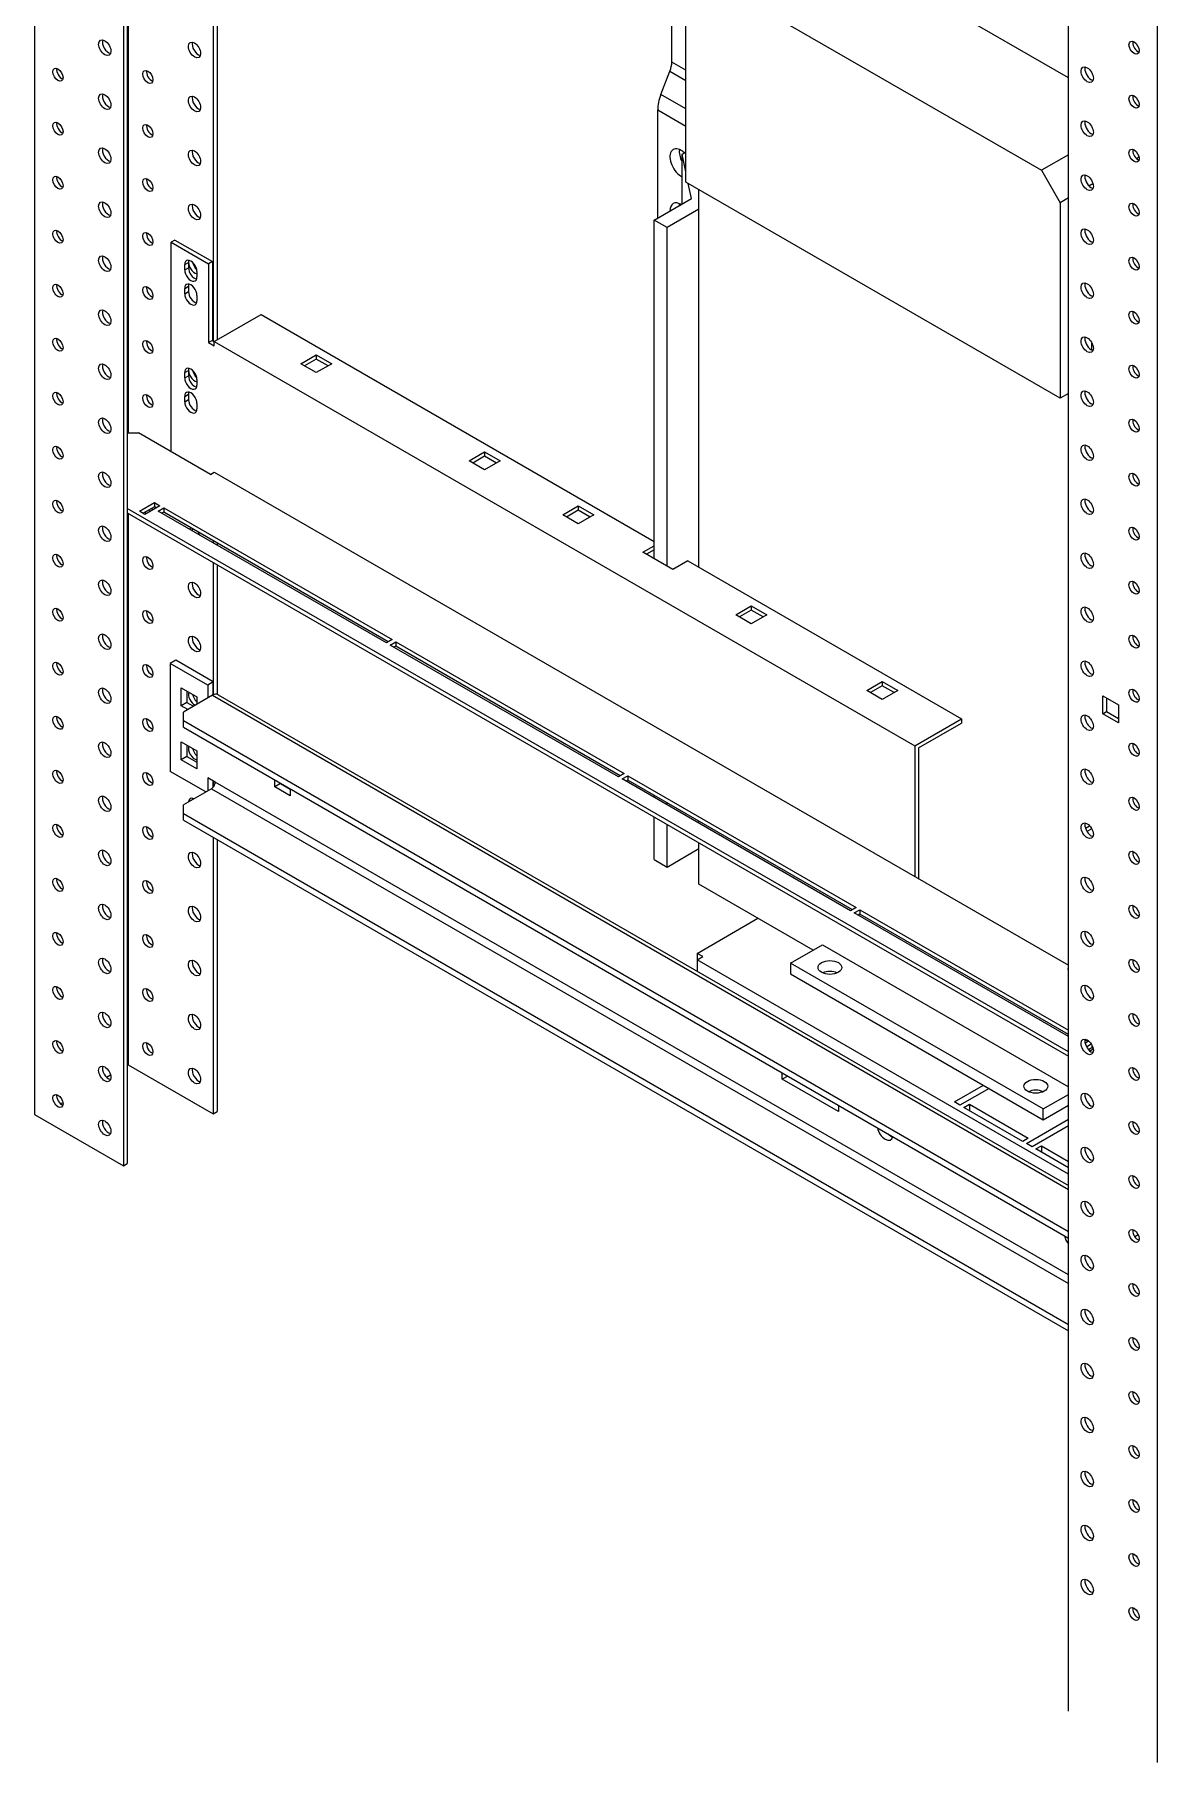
# Model space of a CAD drawing. Header units: millimetres. Extents: x -116965 to 323937, y 291661 to 566926.
# Drawn here: x -26063.5 to -25821.1, y 314641.6 to 315014.8 of the extents above; entities that cross this region are included whole.
import ezdxf

# ---------------------------------------------------------------- set-up
doc = ezdxf.new("R2010")
doc.units = ezdxf.units.MM
doc.layers.get('0').update_dxf_attribs({"lineweight": 18})
doc.layers.add('ALPHA', color=255, linetype='Continuous')

msp = doc.modelspace()

# ---------------------------------------------------------------- linework, layer by layer
for p, q in [((-25873.473469, 314861.16144), (-25873.473469, 314832.933987)), ((-25872.665347, 314860.694871), (-25872.665347, 314832.467418))]:
    msp.add_line(p, q)
at = {"layer": 'ALPHA'}
for p, q in [((-26043.294469, 315258.861886), (-26043.294469, 314928.763983)), ((-26063.49752, 315248.130788), (-26063.49752, 314781.561313)), ((-26024.909693, 315248.24743), (-26024.909693, 314948.593185)), ((-26024.101571, 315248.714), (-26024.101571, 314948.82647)), ((-26044.304622, 315237.049763), (-26044.304622, 314770.480288)), ((-26043.4965, 315237.516332), (-26043.4965, 314770.946858)), ((-25840.253808, 314652.671496), (-25840.253808, 315119.240971)), ((-25821.06091, 314641.590471), (-25821.06091, 315108.159946)), ((-25840.253808, 315005.398019), (-25898.640625, 315039.107663)), ((-25922.884286, 314982.886042), (-25922.884286, 315025.110579)), ((-25918.843676, 315027.443426), (-25846.112693, 314985.452174)), ((-25925.914744, 315008.82252), (-25925.914744, 315023.197644)), ((-25928.268527, 315001.818368), (-25926.320748, 315006.838478)), ((-25926.320748, 315006.838478), (-25922.884286, 315004.854436)), ((-25922.884286, 315007.072885), (-25925.914744, 315008.82252)), ((-25922.884286, 314998.709775), (-25928.268527, 315001.818368)), ((-25928.945201, 314975.187645), (-25928.945201, 314998.511631)), ((-25928.945201, 314998.511631), (-25922.884286, 314995.01236)), ((-25923.692408, 314988.951445), (-25922.884286, 314989.418014)), ((-25923.692408, 314978.220347), (-25923.692408, 314988.951445)), ((-25922.884286, 314985.125575), (-25923.692408, 314988.951445)), ((-25840.253808, 314988.834802), (-25846.112693, 314985.452174)), ((-25825.050468, 314988.281065), (-25825.556632, 314987.988831)), ((-25846.112693, 314985.452174), (-25842.072083, 314978.453632)), ((-25842.072083, 314936.229094), (-25922.884286, 314982.886042)), ((-25921.672103, 314979.386771), (-25922.345538, 314982.574995)), ((-25920.055859, 314977.053923), (-25920.055859, 314981.253048)), ((-25834.973087, 314982.552239), (-25835.837065, 314982.053421)), ((-25929.753323, 314974.721076), (-25921.672103, 314979.386771)), ((-25920.055859, 314977.053923), (-25926.924896, 314973.088083)), ((-25920.055859, 314899.720033), (-25920.055859, 314977.053923)), ((-25840.253808, 314979.503413), (-25842.072083, 314978.453632)), ((-25842.072083, 314978.453632), (-25842.072083, 314936.229094)), ((-25929.753323, 314901.586311), (-25929.753323, 314974.721076)), ((-25926.924896, 314973.088083), (-25929.753323, 314974.721076)), ((-25926.924896, 314899.953317), (-25926.924896, 314973.088083)), ((-26033.192944, 314970.405308), (-26034.001066, 314969.938739)), ((-26034.001066, 314969.938739), (-26025.919846, 314965.273044)), ((-26034.001066, 314924.6815), (-26034.001066, 314969.938739)), ((-26033.192944, 314970.405308), (-26025.111724, 314965.739613)), ((-26031.071624, 314965.09808), (-26030.263502, 314965.56465)), ((-26030.263502, 314965.56465), (-26030.263502, 314964.398226)), ((-26025.111724, 314965.739613), (-26025.919846, 314965.273044)), ((-26025.111724, 314965.739613), (-26025.111724, 314948.709828)), ((-26031.071624, 314963.931657), (-26031.071624, 314965.09808)), ((-26031.071624, 314963.931657), (-26030.263502, 314964.398226)), ((-26028.445227, 314963.58173), (-26028.445227, 314962.415306)), ((-26025.919846, 314965.273044), (-26025.919846, 314948.243258)), ((-26031.071624, 314959.965816), (-26030.263502, 314960.432386)), ((-26031.071624, 314958.799392), (-26031.071624, 314959.965816)), ((-26031.071624, 314958.799392), (-26030.263502, 314959.265962)), ((-26030.263502, 314960.432386), (-26030.263502, 314959.265962)), ((-26028.445227, 314958.449465), (-26028.445227, 314957.283042)), ((-26024.707663, 314948.476543), (-26014.606137, 314954.308661)), ((-26014.606137, 314954.308661), (-25929.753323, 314905.318866)), ((-26025.111724, 314948.709828), (-26025.919846, 314948.243258)), ((-26025.919846, 314948.243258), (-26024.707663, 314947.543404)), ((-26025.111724, 314948.709828), (-26024.707663, 314948.476543)), ((-26024.707663, 314947.543404), (-26024.707663, 314948.476543)), ((-26024.707663, 314948.476543), (-25873.473469, 314861.16144)), ((-25835.203045, 314946.628317), (-25835.203045, 314948.162381)), ((-26006.040044, 314943.694206), (-26002.686337, 314945.630469)), ((-26002.686337, 314941.757942), (-26006.040044, 314943.694206)), ((-26002.686337, 314944.69733), (-26005.231922, 314943.227636)), ((-26002.686337, 314945.630469), (-26002.686337, 314944.69733)), ((-26002.686337, 314945.630469), (-25999.332631, 314943.694206)), ((-26000.140753, 314943.227636), (-26002.686337, 314944.69733)), ((-25999.332631, 314943.694206), (-26002.686337, 314941.757942)), ((-26031.071624, 314941.769607), (-26030.263502, 314942.236176)), ((-26031.071624, 314940.603183), (-26031.071624, 314941.769607)), ((-26031.071624, 314940.603183), (-26030.263502, 314941.069752)), ((-26030.263502, 314942.236176), (-26030.263502, 314941.069752)), ((-26028.445227, 314940.253256), (-26028.445227, 314939.086832)), ((-26031.071624, 314936.637342), (-26030.263502, 314937.103912)), ((-26031.071624, 314935.470919), (-26031.071624, 314936.637342)), ((-26031.071624, 314935.470919), (-26030.263502, 314935.937488)), ((-26030.263502, 314937.103912), (-26030.263502, 314935.937488)), ((-25840.253808, 314937.278875), (-25842.072083, 314936.229094)), ((-26028.445227, 314935.120992), (-26028.445227, 314933.954568)), ((-26043.4965, 314928.763983), (-26041.072134, 314928.763983)), ((-26025.515785, 314919.78252), (-26041.072134, 314928.763983)), ((-25969.674552, 314922.698579), (-25966.320845, 314924.634843)), ((-25966.320845, 314924.634843), (-25966.320845, 314923.701704)), ((-25966.320845, 314924.634843), (-25962.967139, 314922.698579)), ((-25966.320845, 314920.762316), (-25969.674552, 314922.698579)), ((-25966.320845, 314923.701704), (-25968.86643, 314922.23201)), ((-25963.775261, 314922.23201), (-25966.320845, 314923.701704)), ((-25962.967139, 314922.698579), (-25966.320845, 314920.762316)), ((-26025.515785, 314919.78252), (-26024.707663, 314920.24909)), ((-26024.707663, 314920.24909), (-25840.253808, 314813.754607)), ((-26040.870103, 314911.850839), (-26037.637615, 314913.717117)), ((-26037.637615, 314913.717117), (-26037.637615, 314912.783978)), ((-26037.637615, 314913.717117), (-26036.425432, 314913.017263)), ((-25840.253808, 314795.091828), (-26043.4965, 314912.434051)), ((-26043.4965, 314911.500912), (-25840.253808, 314794.158689)), ((-26043.294469, 314911.38427), (-26043.294469, 314792.292411)), ((-26039.65792, 314911.150985), (-26040.870103, 314911.850839)), ((-26037.637615, 314912.783978), (-26040.061981, 314911.38427)), ((-26036.425432, 314913.017263), (-26039.65792, 314911.150985)), ((-26037.233554, 314912.550693), (-26037.637615, 314912.783978)), ((-26036.829493, 314911.850839), (-26035.61731, 314912.550693)), ((-25987.534049, 314883.390101), (-26036.829493, 314911.850839)), ((-26035.61731, 314911.617554), (-26036.021371, 314911.38427)), ((-26035.61731, 314912.550693), (-26035.61731, 314911.617554)), ((-26035.61731, 314912.550693), (-25986.321866, 314884.089955)), ((-25987.129988, 314883.623386), (-26035.61731, 314911.617554)), ((-25949.471501, 314911.034342), (-25946.117795, 314912.970606)), ((-25946.117795, 314909.098079), (-25949.471501, 314911.034342)), ((-25946.117795, 314912.037467), (-25948.663379, 314910.567773)), ((-25946.117795, 314912.970606), (-25946.117795, 314912.037467)), ((-25946.117795, 314912.970606), (-25942.764088, 314911.034342)), ((-25943.57221, 314910.567773), (-25946.117795, 314912.037467)), ((-25942.764088, 314911.034342), (-25946.117795, 314909.098079)), ((-26024.909693, 314905.435509), (-26024.909693, 314904.968939)), ((-26024.101571, 314904.968939), (-26024.101571, 314904.50237)), ((-25932.177689, 314902.986019), (-25929.753323, 314904.385727)), ((-25925.712713, 314899.253463), (-25932.177689, 314902.986019)), ((-25929.753323, 314903.452589), (-25931.369567, 314902.51945)), ((-26024.909693, 314900.769814), (-26024.909693, 314872.179433)), ((-26024.101571, 314900.303245), (-26024.101571, 314872.305184)), ((-25922.480225, 314901.119741), (-25925.712713, 314899.253463)), ((-25922.480225, 314901.119741), (-25863.371943, 314866.993559)), ((-25912.095857, 314889.455504), (-25908.74215, 314891.391768)), ((-25908.74215, 314891.391768), (-25908.74215, 314890.458629)), ((-25908.74215, 314891.391768), (-25905.388444, 314889.455504)), ((-25908.74215, 314887.519241), (-25912.095857, 314889.455504)), ((-25908.74215, 314890.458629), (-25911.287735, 314888.988935)), ((-25906.196566, 314888.988935), (-25908.74215, 314890.458629)), ((-25905.388444, 314889.455504), (-25908.74215, 314887.519241)), ((-25986.321866, 314884.089955), (-25987.534049, 314883.390101)), ((-25986.725927, 314882.923532), (-25985.513744, 314883.623386)), ((-25985.513744, 314883.623386), (-25985.513744, 314882.690247)), ((-25985.513744, 314883.623386), (-25936.2183, 314855.162648)), ((-26032.990913, 314879.657545), (-26034.203096, 314878.957691)), ((-26024.909693, 314874.991851), (-26032.990913, 314879.657545)), ((-25937.430483, 314854.462794), (-25986.725927, 314882.923532)), ((-25985.513744, 314882.690247), (-25985.917805, 314882.456962)), ((-25937.026422, 314854.696078), (-25985.513744, 314882.690247)), ((-26034.203096, 314878.957691), (-26034.203096, 314855.629217)), ((-26026.121876, 314874.291996), (-26034.203096, 314878.957691)), ((-26031.83934, 314869.824594), (-26031.83934, 314873.69712)), ((-26031.83934, 314873.69712), (-26028.485633, 314871.760857)), ((-26025.111724, 314872.075791), (-26031.374669, 314868.459878)), ((-26030.627156, 314872.997266), (-26030.627156, 314870.524448)), ((-26024.909693, 314874.991851), (-26026.121876, 314874.291996)), ((-26026.121876, 314874.291996), (-26026.121876, 314871.49258)), ((-26025.111724, 314872.075791), (-25840.253808, 314765.348024)), ((-26024.909693, 314872.179433), (-26024.909693, 314874.991851)), ((-26023.826009, 314872.203151), (-25840.253808, 314766.217691)), ((-25883.811586, 314873.125573), (-25880.457879, 314875.061836)), ((-25880.457879, 314871.189309), (-25883.811586, 314873.125573)), ((-25880.457879, 314874.128697), (-25883.003464, 314872.659003)), ((-25880.457879, 314875.061836), (-25880.457879, 314874.128697)), ((-25880.457879, 314875.061836), (-25877.104173, 314873.125573)), ((-25877.912295, 314872.659003), (-25880.457879, 314874.128697)), ((-25877.104173, 314873.125573), (-25880.457879, 314871.189309)), ((-26030.627156, 314870.524448), (-26031.83934, 314869.824594)), ((-26030.425126, 314869.008097), (-26031.83934, 314869.824594)), ((-26031.374669, 314866.5936), (-26031.374669, 314868.459878)), ((-26030.627156, 314870.524448), (-26029.212943, 314869.707951)), ((-26028.485633, 314871.760857), (-26028.485633, 314870.127864)), ((-25832.839288, 314868.074958), (-25832.839288, 314871.947485)), ((-25832.839288, 314871.947485), (-25829.485582, 314870.011221)), ((-25832.839288, 314868.074958), (-25832.031166, 314868.541528)), ((-25832.031166, 314871.480915), (-25832.031166, 314868.541528)), ((-25832.031166, 314868.541528), (-25829.485582, 314867.071834)), ((-25829.485582, 314870.011221), (-25829.485582, 314866.138695)), ((-26031.374669, 314866.5936), (-25840.253808, 314756.249919)), ((-26031.374669, 314865.193892), (-26031.374669, 314866.5936)), ((-26031.374669, 314865.193892), (-25840.253808, 314754.850211)), ((-25873.473469, 314861.16144), (-25863.371943, 314866.993559)), ((-25872.665347, 314860.694871), (-25863.371943, 314866.06042)), ((-25863.371943, 314866.993559), (-25863.371943, 314866.06042)), ((-25829.485582, 314866.138695), (-25832.839288, 314868.074958)), ((-26031.83934, 314858.160357), (-26031.83934, 314862.032883)), ((-26031.83934, 314862.032883), (-26028.485633, 314860.09662)), ((-26030.627156, 314861.333029), (-26030.627156, 314858.860211)), ((-26030.627156, 314858.860211), (-26031.83934, 314858.160357)), ((-26028.485633, 314856.224093), (-26031.83934, 314858.160357)), ((-26030.627156, 314858.860211), (-26028.485633, 314857.623802)), ((-26028.485633, 314860.09662), (-26028.485633, 314856.224093)), ((-26026.525937, 314851.196807), (-26034.203096, 314855.629217)), ((-26024.505632, 314853.29637), (-26026.121876, 314854.229509)), ((-26026.121876, 314854.229509), (-26026.121876, 314851.430092)), ((-26024.909693, 314853.529655), (-26024.909693, 314852.254963)), ((-26024.909693, 314852.254963), (-26024.909693, 314853.529655)), ((-26011.636289, 314852.328238), (-26011.636289, 314853.797932)), ((-25936.2183, 314855.162648), (-25937.430483, 314854.462794)), ((-25936.622361, 314853.996224), (-25935.410178, 314854.696078)), ((-25887.326917, 314825.535486), (-25936.622361, 314853.996224)), ((-25935.410178, 314853.762939), (-25935.814239, 314853.529655)), ((-25935.410178, 314854.696078), (-25935.410178, 314853.762939)), ((-25935.410178, 314854.696078), (-25886.114733, 314826.23534)), ((-25886.922855, 314825.768771), (-25935.410178, 314853.762939)), ((-26025.313754, 314851.896662), (-26031.374669, 314848.397391)), ((-26025.313754, 314851.896662), (-25840.253808, 314745.052252)), ((-25840.253808, 314746.91853), (-26024.505632, 314853.29637)), ((-26010.424106, 314853.028093), (-26011.636289, 314852.328238)), ((-26008.282582, 314850.391975), (-26011.636289, 314852.328238)), ((-26010.424106, 314853.098078), (-26010.424106, 314853.028093)), ((-26010.424106, 314853.028093), (-26008.282582, 314851.791683)), ((-26008.282582, 314851.861669), (-26008.282582, 314850.391975)), ((-25929.753323, 314850.030384), (-25929.753323, 314850.496953)), ((-26031.374669, 314846.531113), (-26031.374669, 314848.397391)), ((-26031.374669, 314846.531113), (-25840.253808, 314736.187432)), ((-26031.374669, 314845.131404), (-26031.374669, 314846.531113)), ((-25926.924896, 314848.397391), (-25926.924896, 314848.86396)), ((-26031.374669, 314845.131404), (-25840.253808, 314734.787723)), ((-25929.753323, 314836.616511), (-25929.753323, 314845.831258)), ((-25926.924896, 314834.983518), (-25926.924896, 314844.198265)), ((-25920.055859, 314844.43155), (-25920.055859, 314844.898119)), ((-25836.617259, 314843.381769), (-25835.708121, 314843.906659)), ((-25835.235493, 314843.246392), (-25836.281765, 314842.642327)), ((-26024.909693, 314841.398848), (-26024.909693, 314781.677956)), ((-26024.101571, 314840.932279), (-26024.101571, 314782.144525)), ((-25926.924896, 314834.983518), (-25920.055859, 314838.949359)), ((-25920.055859, 314838.949359), (-25920.055859, 314840.232425)), ((-25920.055859, 314831.250962), (-25920.055859, 314838.949359)), ((-25929.753323, 314836.616511), (-25926.924896, 314834.983518)), ((-25895.408137, 314817.020593), (-25920.055859, 314831.250962)), ((-25920.45992, 314816.320739), (-25907.327937, 314823.902493)), ((-25886.114733, 314826.23534), (-25887.326917, 314825.535486)), ((-25886.518794, 314825.068917), (-25885.306611, 314825.768771)), ((-25840.253808, 314798.357814), (-25886.518794, 314825.068917)), ((-25885.306611, 314824.835632), (-25885.710672, 314824.602347)), ((-25885.306611, 314825.768771), (-25885.306611, 314824.835632)), ((-25885.306611, 314825.768771), (-25840.253808, 314799.757523)), ((-25840.253808, 314798.824384), (-25885.306611, 314824.835632)), ((-25920.45992, 314816.320739), (-25920.45992, 314814.921031)), ((-25919.247737, 314815.620885), (-25920.45992, 314816.320739)), ((-25900.256869, 314814.221176), (-25893.387832, 314818.187017)), ((-25893.387832, 314818.187017), (-25840.253808, 314787.510074)), ((-25920.45992, 314814.921031), (-25919.247737, 314815.620885)), ((-25840.253808, 314768.61401), (-25920.45992, 314814.921031)), ((-25920.45992, 314814.921031), (-25920.45992, 314812.524712)), ((-25900.256869, 314814.221176), (-25900.256869, 314811.888329)), ((-25845.708632, 314782.727737), (-25900.256869, 314814.221176)), ((-25840.455838, 314812.93811), (-25840.253808, 314813.054753)), ((-25840.455838, 314812.93811), (-25840.253808, 314812.821468)), ((-25900.256869, 314811.888329), (-25845.708632, 314780.39489)), ((-25836.682829, 314797.695817), (-25836.011167, 314797.308033)), ((-25836.011167, 314797.308033), (-25836.669343, 314796.928035)), ((-25836.38278, 314796.160343), (-25835.336509, 314796.764408)), ((-25835.203045, 314795.908325), (-25835.910152, 314795.500076)), ((-25834.91359, 314795.608872), (-25835.593516, 314795.216317)), ((-25835.203045, 314796.527302), (-25835.203045, 314795.908325)), ((-25834.935445, 314795.753825), (-25835.203045, 314795.908325)), ((-26047.969099, 314789.593512), (-26047.105121, 314790.09233)), ((-26043.4965, 314792.175769), (-26043.294469, 314792.292411)), ((-26043.294469, 314792.292411), (-26024.909693, 314781.677956)), ((-25902.075144, 314789.143067), (-25902.075144, 314790.542776)), ((-25900.862961, 314789.842921), (-25902.075144, 314789.143067)), ((-25889.953313, 314782.144525), (-25902.075144, 314789.143067)), ((-25864.90153, 314784.244088), (-25858.638584, 314787.860001)), ((-25857.426401, 314787.160147), (-25863.689347, 314783.544234)), ((-26057.891717, 314783.864686), (-26057.385554, 314784.15692)), ((-25889.953313, 314783.544234), (-25889.953313, 314782.144525)), ((-25863.689347, 314783.544234), (-25864.90153, 314784.244088)), ((-25862.881225, 314783.077664), (-25861.669042, 314783.777518)), ((-25850.153303, 314775.729195), (-25862.881225, 314783.077664)), ((-25861.669042, 314783.777518), (-25861.669042, 314782.37781)), ((-25861.669042, 314783.777518), (-25848.94112, 314776.429049)), ((-25845.708632, 314782.727737), (-25840.253808, 314785.877081)), ((-25845.708632, 314780.39489), (-25840.253808, 314783.544234)), ((-25845.708632, 314780.39489), (-25845.708632, 314782.727737)), ((-26063.49752, 314781.561313), (-26044.304622, 314770.480288)), ((-26024.909693, 314781.677956), (-26024.101571, 314782.144525)), ((-25849.345181, 314775.262625), (-25840.253808, 314780.511532)), ((-25840.253808, 314779.111823), (-25848.132998, 314774.562771)), ((-25848.94112, 314776.429049), (-25850.153303, 314775.729195)), ((-25848.132998, 314774.562771), (-25849.345181, 314775.262625)), ((-25847.324876, 314774.096202), (-25846.112693, 314774.796056)), ((-25840.253808, 314770.013719), (-25847.324876, 314774.096202)), ((-25846.112693, 314774.796056), (-25846.112693, 314773.396347)), ((-25846.112693, 314774.796056), (-25840.253808, 314771.413427)), ((-26044.304622, 314770.480288), (-26043.4965, 314770.946858)), ((-25825.967321, 314755.166837), (-25825.245871, 314755.583366))]:
    msp.add_line(p, q, dxfattribs=at)
for centre, major_axis, start_param, end_param in [((-26048.345232, 315011.929991), (-0.928571, 1.608333), 0.7853981634, 7.0685834706), ((-26047.53711, 315012.396561), (-0.928571, 1.608333), 0.4501966899, 2.6913959637), ((-26028.950303, 315011.463422), (-0.928571, 1.608333), 0.7853981634, 7.0685834706), ((-26028.142181, 315011.929991), (-0.928571, 1.608333), 0.4501966899, 2.6913959637), ((-25826.111672, 315011.929991), (-0.771429, 1.336153), 0.7853981634, 7.0685834706), ((-25825.30355, 315012.396561), (-0.771429, 1.336153), 0.5512855984, 2.3561944902), ((-25825.30355, 315012.396561), (-0.771429, 1.336153), 2.3561944902, 2.5903070552), ((-26058.446758, 315006.097873), (-0.771429, 1.336153), 0.7853981634, 7.0685834706), ((-26057.638636, 315006.564442), (-0.771429, 1.336153), 0.5512855984, 2.5903070552), ((-26039.051829, 315005.631304), (-0.771429, 1.336153), 0.7853981634, 7.0685834706), ((-26038.243707, 315006.097873), (-0.771429, 1.336153), 0.5512855984, 2.5903070552), ((-25928.945201, 315007.072885), (2.142857, 3.711537), 4.9741883682, 5.4977871438), ((-25836.213198, 315006.097873), (-0.928571, 1.608333), 0.7853981634, 7.0685834706), ((-25835.405076, 315006.564442), (-0.928571, 1.608333), 0.4501966899, 2.3561944902), ((-25835.405076, 315006.564442), (-0.928571, 1.608333), 2.3561944902, 2.6913959637), ((-26048.345232, 315000.265755), (-0.928571, 1.608333), 0.7853981634, 7.0685834706), ((-26047.53711, 315000.732324), (-0.928571, 1.608333), 0.4501966899, 2.6913959637), ((-26028.950303, 314999.799185), (-0.928571, 1.608333), 0.7853981634, 7.0685834706), ((-26028.142181, 315000.265755), (-0.928571, 1.608333), 0.4501966899, 2.6913959637), ((-25923.894439, 315001.42769), (3.571429, 6.185896), 1.8325957146, 2.3561944902), ((-25826.111672, 315000.265755), (-0.771429, 1.336153), 0.7853981634, 7.0685834706), ((-25825.30355, 315000.732324), (-0.771429, 1.336153), 0.5512855984, 2.3561944902), ((-25825.30355, 315000.732324), (-0.771429, 1.336153), 2.3561944902, 2.5903070552), ((-26058.446758, 314994.433636), (-0.771429, 1.336153), 0.7853981634, 7.0685834706), ((-26057.638636, 314994.900206), (-0.771429, 1.336153), 0.5512855984, 2.5903070552), ((-26039.051829, 314993.967067), (-0.771429, 1.336153), 0.7853981634, 7.0685834706), ((-26038.243707, 314994.433636), (-0.771429, 1.336153), 0.5512855984, 2.5903070552), ((-25836.213198, 314994.433636), (-0.928571, 1.608333), 0.7853981634, 7.0685834706), ((-25835.405076, 314994.900206), (-0.928571, 1.608333), 0.4501966899, 2.3561944902), ((-25835.405076, 314994.900206), (-0.928571, 1.608333), 2.3561944902, 2.6913959637), ((-26048.345232, 314988.601518), (-0.928571, 1.608333), 0.7853981634, 7.0685834706), ((-26047.53711, 314989.068087), (-0.928571, 1.608333), 0.4501966899, 2.6913959637), ((-26028.950303, 314988.134948), (-0.928571, 1.608333), 0.7853981634, 7.0685834706), ((-26028.142181, 314988.601518), (-0.928571, 1.608333), 0.4501966899, 2.6913959637), ((-25923.894439, 314986.968525), (-1.714286, 2.96923), 5.4977871438, 8.722809884), ((-25921.874134, 314988.134948), (-1.714286, 2.96923), 0.6301372461, 1.5081324112), ((-25923.894439, 314986.968525), (-1.714286, 2.96923), 5.2032716587, 5.4977871438), ((-25826.111672, 314988.601518), (-0.771429, 1.336153), 0.7853981634, 7.0685834706), ((-25825.30355, 314989.068087), (-0.771429, 1.336153), 0.5512855984, 2.3561944902), ((-25825.30355, 314989.068087), (-0.771429, 1.336153), 2.3561944902, 2.5903070552), ((-26058.446758, 314982.769399), (-0.771429, 1.336153), 0.7853981634, 7.0685834706), ((-26057.638636, 314983.235969), (-0.771429, 1.336153), 0.5512855984, 2.5903070552), ((-25836.213198, 314982.769399), (-0.928571, 1.608333), 0.7853981634, 7.0685834706), ((-25835.405076, 314983.235969), (-0.928571, 1.608333), 0.4501966899, 2.3561944902), ((-26039.051829, 314982.30283), (-0.771429, 1.336153), 0.7853981634, 7.0685834706), ((-26038.243707, 314982.769399), (-0.771429, 1.336153), 0.5512855984, 2.5903070552), ((-25835.405076, 314983.235969), (-0.928571, 1.608333), 2.3561944902, 2.6913959637), ((-26048.345232, 314976.937281), (-0.928571, 1.608333), 0.7853981634, 7.0685834706), ((-26047.53711, 314977.40385), (-0.928571, 1.608333), 0.4501966899, 2.6913959637), ((-26028.950303, 314976.470711), (-0.928571, 1.608333), 0.7853981634, 7.0685834706), ((-26028.142181, 314976.937281), (-0.928571, 1.608333), 0.4501966899, 2.6913959637), ((-25923.894439, 314975.304288), (-1.714286, 2.96923), 5.4977871438, 7.0685834706), ((-25921.874134, 314976.470711), (-1.714286, 2.96923), 0.6301372461, 0.7853981634), ((-25826.111672, 314976.937281), (-0.771429, 1.336153), 0.7853981634, 7.0685834706), ((-25825.30355, 314977.40385), (-0.771429, 1.336153), 0.5512855984, 2.3561944902), ((-25836.213198, 314971.105162), (-0.928571, 1.608333), 0.7853981634, 7.0685834706), ((-25835.405076, 314971.571732), (-0.928571, 1.608333), 0.4501966899, 2.3561944902), ((-25825.30355, 314977.40385), (-0.771429, 1.336153), 2.3561944902, 2.5903070552), ((-26058.446758, 314971.105162), (-0.771429, 1.336153), 0.7853981634, 7.0685834706), ((-26057.638636, 314971.571732), (-0.771429, 1.336153), 0.5512855984, 2.5903070552), ((-26039.051829, 314970.638593), (-0.771429, 1.336153), 0.7853981634, 7.0685834706), ((-26038.243707, 314971.105162), (-0.771429, 1.336153), 0.5512855984, 2.5903070552), ((-25835.405076, 314971.571732), (-0.928571, 1.608333), 2.3561944902, 2.6913959637), ((-26048.345232, 314965.273044), (-0.928571, 1.608333), 0.7853981634, 7.0685834706), ((-26047.53711, 314965.739613), (-0.928571, 1.608333), 0.4501966899, 2.6913959637), ((-26029.758425, 314964.339905), (-0.928571, 1.608333), 3.926990817, 7.0685834706), ((-26028.950303, 314964.806474), (-0.928571, 1.608333), 0.4501966899, 2.7509856099), ((-26028.950303, 314964.806474), (-0.928571, 1.608333), 0.4501966899, 0.7853981634), ((-26028.142181, 314965.273044), (-0.928571, 1.608333), 1.0557811948, 2.0858114588), ((-25826.111672, 314965.273044), (-0.771429, 1.336153), 0.7853981634, 7.0685834706), ((-25825.30355, 314965.739613), (-0.771429, 1.336153), 0.5512855984, 2.3561944902), ((-26029.758425, 314963.173481), (-0.928571, 1.608333), 0.7853981634, 3.926990817), ((-26028.950303, 314963.640051), (-0.928571, 1.608333), 0.7853981634, 2.6913959637), ((-25825.30355, 314965.739613), (-0.771429, 1.336153), 2.3561944902, 2.5903070552), ((-26058.446758, 314959.440926), (-0.771429, 1.336153), 0.7853981634, 7.0685834706), ((-26057.638636, 314959.907495), (-0.771429, 1.336153), 0.5512855984, 2.5903070552), ((-26039.051829, 314958.974356), (-0.771429, 1.336153), 0.7853981634, 7.0685834706), ((-26038.243707, 314959.440926), (-0.771429, 1.336153), 0.5512855984, 2.5903070552), ((-26029.758425, 314959.207641), (-0.928571, 1.608333), 3.926990817, 7.0685834706), ((-26029.758425, 314958.041217), (-0.928571, 1.608333), 0.7853981634, 3.926990817), ((-26028.950303, 314959.67421), (-0.928571, 1.608333), 0.4501966899, 0.7853981634), ((-26028.950303, 314958.507787), (-0.928571, 1.608333), 0.7853981634, 2.6913959637), ((-25836.213198, 314959.440926), (-0.928571, 1.608333), 0.7853981634, 7.0685834706), ((-25835.405076, 314959.907495), (-0.928571, 1.608333), 0.4501966899, 2.3561944902), ((-25835.405076, 314959.907495), (-0.928571, 1.608333), 2.3561944902, 2.6913959637), ((-26048.345232, 314953.608807), (-0.928571, 1.608333), 0.7853981634, 7.0685834706), ((-26047.53711, 314954.075377), (-0.928571, 1.608333), 0.4501966899, 2.6913959637), ((-25826.111672, 314953.608807), (-0.771429, 1.336153), 0.7853981634, 7.0685834706), ((-25825.30355, 314954.075377), (-0.771429, 1.336153), 0.5512855984, 2.3561944902), ((-25825.30355, 314954.075377), (-0.771429, 1.336153), 2.3561944902, 2.5903070552), ((-26058.446758, 314947.776689), (-0.771429, 1.336153), 0.7853981634, 7.0685834706), ((-26057.638636, 314948.243258), (-0.771429, 1.336153), 0.5512855984, 2.5903070552), ((-26039.051829, 314947.310119), (-0.771429, 1.336153), 0.7853981634, 7.0685834706), ((-26038.243707, 314947.776689), (-0.771429, 1.336153), 0.5512855984, 2.5903070552), ((-25836.213198, 314947.776689), (-0.928571, 1.608333), 0.7853981634, 7.0685834706), ((-25835.405076, 314948.243258), (-0.928571, 1.608333), 0.4501966899, 2.3561944902), ((-25835.405076, 314948.243258), (-0.928571, 1.608333), 2.3561944902, 2.6913959637), ((-26048.345232, 314941.94457), (-0.928571, 1.608333), 0.7853981634, 7.0685834706), ((-26047.53711, 314942.41114), (-0.928571, 1.608333), 0.4501966899, 2.6913959637), ((-25826.111672, 314941.94457), (-0.771429, 1.336153), 0.7853981634, 7.0685834706), ((-25825.30355, 314942.41114), (-0.771429, 1.336153), 0.5512855984, 2.3561944902), ((-26029.758425, 314941.011431), (-0.928571, 1.608333), 3.926990817, 7.0685834706), ((-26029.758425, 314939.845008), (-0.928571, 1.608333), 0.7853981634, 3.926990817), ((-26028.950303, 314941.478001), (-0.928571, 1.608333), 0.4501966899, 2.7509856099), ((-26028.950303, 314941.478001), (-0.928571, 1.608333), 0.4501966899, 0.7853981634), ((-26028.950303, 314940.311577), (-0.928571, 1.608333), 0.7853981634, 2.6913959637), ((-26028.142181, 314941.94457), (-0.928571, 1.608333), 1.0557811948, 2.0858114588), ((-25825.30355, 314942.41114), (-0.771429, 1.336153), 2.3561944902, 2.5903070552), ((-26058.446758, 314936.112452), (-0.771429, 1.336153), 0.7853981634, 7.0685834706), ((-26057.638636, 314936.579021), (-0.771429, 1.336153), 0.5512855984, 2.5903070552), ((-26039.051829, 314935.645882), (-0.771429, 1.336153), 0.7853981634, 7.0685834706), ((-26038.243707, 314936.112452), (-0.771429, 1.336153), 0.5512855984, 2.5903070552), ((-26029.758425, 314935.879167), (-0.928571, 1.608333), 3.926990817, 7.0685834706), ((-26029.758425, 314934.712743), (-0.928571, 1.608333), 0.7853981634, 3.926990817), ((-26028.950303, 314936.345737), (-0.928571, 1.608333), 0.4501966899, 0.7853981634), ((-26028.950303, 314935.179313), (-0.928571, 1.608333), 0.7853981634, 2.6913959637), ((-25836.213198, 314936.112452), (-0.928571, 1.608333), 0.7853981634, 7.0685834706), ((-25835.405076, 314936.579021), (-0.928571, 1.608333), 0.4501966899, 2.3561944902), ((-26048.345232, 314930.280333), (-0.928571, 1.608333), 0.7853981634, 7.0685834706), ((-26047.53711, 314930.746903), (-0.928571, 1.608333), 0.4501966899, 2.6913959637), ((-25835.405076, 314936.579021), (-0.928571, 1.608333), 2.3561944902, 2.6913959637), ((-25826.111672, 314930.280333), (-0.771429, 1.336153), 0.7853981634, 7.0685834706), ((-25825.30355, 314930.746903), (-0.771429, 1.336153), 0.5512855984, 2.3561944902), ((-25825.30355, 314930.746903), (-0.771429, 1.336153), 2.3561944902, 2.5903070552), ((-26058.446758, 314924.448215), (-0.771429, 1.336153), 0.7853981634, 7.0685834706), ((-26057.638636, 314924.914784), (-0.771429, 1.336153), 0.5512855984, 2.5903070552), ((-25836.213198, 314924.448215), (-0.928571, 1.608333), 0.7853981634, 7.0685834706), ((-25835.405076, 314924.914784), (-0.928571, 1.608333), 0.4501966899, 2.3561944902), ((-26048.345232, 314918.616096), (-0.928571, 1.608333), 0.7853981634, 7.0685834706), ((-25835.405076, 314924.914784), (-0.928571, 1.608333), 2.3561944902, 2.6913959637), ((-26047.53711, 314919.082666), (-0.928571, 1.608333), 0.4501966899, 2.6913959637), ((-25826.111672, 314918.616096), (-0.771429, 1.336153), 0.7853981634, 7.0685834706), ((-25825.30355, 314919.082666), (-0.771429, 1.336153), 0.5512855984, 2.3561944902), ((-25825.30355, 314919.082666), (-0.771429, 1.336153), 2.3561944902, 2.5903070552), ((-26058.446758, 314912.783978), (-0.771429, 1.336153), 0.7853981634, 7.0685834706), ((-26057.638636, 314913.250547), (-0.771429, 1.336153), 0.5512855984, 2.5903070552), ((-25836.213198, 314912.783978), (-0.928571, 1.608333), 0.7853981634, 7.0685834706), ((-25835.405076, 314913.250547), (-0.928571, 1.608333), 0.4501966899, 2.3561944902), ((-26039.051829, 314912.317409), (-0.771429, 1.336153), 1.7685003004, 2.0468890793), ((-26038.243707, 314912.783978), (-0.771429, 1.336153), 1.7685003004, 2.0468890793), ((-26039.051829, 314912.317409), (-0.771429, 1.336153), 4.2362962279, 4.5146850068), ((-25835.405076, 314913.250547), (-0.928571, 1.608333), 2.3561944902, 2.6913959637), ((-26048.345232, 314906.95186), (-0.928571, 1.608333), 0.7853981634, 7.0685834706), ((-26047.53711, 314907.418429), (-0.928571, 1.608333), 0.4501966899, 2.6913959637), ((-26028.950303, 314906.48529), (-0.928571, 1.608333), 6.0598569468, 6.4999731703), ((-26028.142181, 314906.95186), (-0.928571, 1.608333), 0.5525299851, 0.8623973041), ((-26028.950303, 314906.48529), (-0.928571, 1.608333), 4.4956011173, 4.9357173408), ((-25826.111672, 314906.95186), (-0.771429, 1.336153), 0.7853981634, 7.0685834706), ((-25825.30355, 314907.418429), (-0.771429, 1.336153), 0.5512855984, 2.3561944902), ((-25825.30355, 314907.418429), (-0.771429, 1.336153), 2.3561944902, 2.5903070552), ((-26058.446758, 314901.119741), (-0.771429, 1.336153), 0.7853981634, 7.0685834706), ((-26057.638636, 314901.586311), (-0.771429, 1.336153), 0.5512855984, 2.5903070552), ((-26039.051829, 314900.653172), (-0.771429, 1.336153), 0.7853981634, 7.0685834706), ((-26038.243707, 314901.119741), (-0.771429, 1.336153), 0.5512855984, 2.5903070552), ((-25836.213198, 314901.119741), (-0.928571, 1.608333), 0.7853981634, 7.0685834706), ((-25835.405076, 314901.586311), (-0.928571, 1.608333), 0.4501966899, 2.3561944902), ((-25835.405076, 314901.586311), (-0.928571, 1.608333), 2.3561944902, 2.6913959637), ((-26048.345232, 314895.287623), (-0.928571, 1.608333), 0.7853981634, 7.0685834706), ((-26047.53711, 314895.754192), (-0.928571, 1.608333), 0.4501966899, 2.6913959637), ((-26028.950303, 314894.821053), (-0.928571, 1.608333), 0.7853981634, 7.0685834706), ((-26028.142181, 314895.287623), (-0.928571, 1.608333), 0.4501966899, 2.6913959637), ((-25826.111672, 314895.287623), (-0.771429, 1.336153), 0.7853981634, 7.0685834706), ((-25825.30355, 314895.754192), (-0.771429, 1.336153), 0.5512855984, 2.3561944902), ((-25825.30355, 314895.754192), (-0.771429, 1.336153), 2.3561944902, 2.5903070552), ((-26058.446758, 314889.455504), (-0.771429, 1.336153), 0.7853981634, 7.0685834706), ((-26057.638636, 314889.922074), (-0.771429, 1.336153), 0.5512855984, 2.5903070552), ((-25836.213198, 314889.455504), (-0.928571, 1.608333), 0.7853981634, 7.0685834706), ((-25835.405076, 314889.922074), (-0.928571, 1.608333), 0.4501966899, 2.3561944902), ((-26039.051829, 314888.988935), (-0.771429, 1.336153), 0.7853981634, 7.0685834706), ((-26038.243707, 314889.455504), (-0.771429, 1.336153), 0.5512855984, 2.5903070552), ((-25835.405076, 314889.922074), (-0.928571, 1.608333), 2.3561944902, 2.6913959637), ((-26048.345232, 314883.623386), (-0.928571, 1.608333), 0.7853981634, 7.0685834706), ((-26047.53711, 314884.089955), (-0.928571, 1.608333), 0.4501966899, 2.6913959637), ((-26028.950303, 314883.156816), (-0.928571, 1.608333), 0.7853981634, 7.0685834706), ((-26028.142181, 314883.623386), (-0.928571, 1.608333), 0.4501966899, 2.6913959637), ((-25826.111672, 314883.623386), (-0.771429, 1.336153), 0.7853981634, 7.0685834706), ((-25825.30355, 314884.089955), (-0.771429, 1.336153), 0.5512855984, 2.3561944902), ((-25836.213198, 314877.791267), (-0.928571, 1.608333), 0.7853981634, 7.0685834706), ((-25835.405076, 314878.257837), (-0.928571, 1.608333), 0.4501966899, 2.3561944902), ((-25825.30355, 314884.089955), (-0.771429, 1.336153), 2.3561944902, 2.5903070552), ((-26058.446758, 314877.791267), (-0.771429, 1.336153), 0.7853981634, 7.0685834706), ((-26057.638636, 314878.257837), (-0.771429, 1.336153), 0.5512855984, 2.5903070552), ((-26039.051829, 314877.324698), (-0.771429, 1.336153), 0.7853981634, 7.0685834706), ((-26038.243707, 314877.791267), (-0.771429, 1.336153), 0.5512855984, 2.5903070552), ((-25835.405076, 314878.257837), (-0.928571, 1.608333), 2.3561944902, 2.6913959637), ((-26048.345232, 314871.959149), (-0.928571, 1.608333), 0.7853981634, 7.0685834706), ((-26047.53711, 314872.425718), (-0.928571, 1.608333), 0.4501966899, 2.6913959637), ((-26028.950303, 314871.49258), (-0.928571, 1.608333), 0.4237180439, 2.4364199313), ((-26028.142181, 314871.959149), (-0.928571, 1.608333), 1.0500139647, 2.0915786889), ((-26025.111724, 314869.976229), (1.285714, 2.226922), 0, 0.7853981634), ((-25826.111672, 314871.959149), (-0.771429, 1.336153), 0.7853981634, 7.0685834706), ((-25825.30355, 314872.425718), (-0.771429, 1.336153), 0.5512855984, 2.3561944902), ((-25825.30355, 314872.425718), (-0.771429, 1.336153), 2.3561944902, 2.5903070552), ((-26058.446758, 314866.127031), (-0.771429, 1.336153), 0.7853981634, 7.0685834706), ((-26057.638636, 314866.5936), (-0.771429, 1.336153), 0.5512855984, 2.5903070552), ((-26039.051829, 314865.660461), (-0.771429, 1.336153), 0.7853981634, 7.0685834706), ((-26038.243707, 314866.127031), (-0.771429, 1.336153), 0.5512855984, 2.5903070552), ((-25836.213198, 314866.127031), (-0.928571, 1.608333), 0.7853981634, 7.0685834706), ((-25835.405076, 314866.5936), (-0.928571, 1.608333), 0.4501966899, 2.3561944902), ((-25835.405076, 314866.5936), (-0.928571, 1.608333), 2.3561944902, 2.6913959637), ((-26048.345232, 314860.294912), (-0.928571, 1.608333), 0.7853981634, 7.0685834706), ((-26047.53711, 314860.761482), (-0.928571, 1.608333), 0.4501966899, 2.6913959637), ((-26028.950303, 314859.828343), (-0.928571, 1.608333), 0.4237180439, 2.7178746097), ((-25826.111672, 314860.294912), (-0.771429, 1.336153), 0.7853981634, 7.0685834706), ((-25825.30355, 314860.761482), (-0.771429, 1.336153), 0.5512855984, 2.3561944902), ((-26028.142181, 314860.294912), (-0.928571, 1.608333), 1.0500139647, 2.0915786889), ((-25825.30355, 314860.761482), (-0.771429, 1.336153), 2.3561944902, 2.5903070552), ((-26058.446758, 314854.462794), (-0.771429, 1.336153), 0.7853981634, 7.0685834706), ((-26057.638636, 314854.929363), (-0.771429, 1.336153), 0.5512855984, 2.5903070552), ((-26039.051829, 314853.996224), (-0.771429, 1.336153), 0.7853981634, 7.0685834706), ((-26038.243707, 314854.462794), (-0.771429, 1.336153), 0.5512855984, 2.5903070552), ((-25836.213198, 314854.462794), (-0.928571, 1.608333), 0.7853981634, 7.0685834706), ((-25835.405076, 314854.929363), (-0.928571, 1.608333), 0.4501966899, 2.3561944902), ((-25835.405076, 314854.929363), (-0.928571, 1.608333), 2.3561944902, 2.6913959637), ((-26048.345232, 314848.630675), (-0.928571, 1.608333), 0.7853981634, 7.0685834706), ((-26047.53711, 314849.097245), (-0.928571, 1.608333), 0.4501966899, 2.6913959637), ((-26028.950303, 314848.164106), (-0.928571, 1.608333), 5.5780125849, 6.9883580295), ((-26028.142181, 314848.630675), (-0.928571, 1.608333), 0.4501966899, 0.7051727223), ((-26025.313754, 314852.829801), (0.571429, 0.989743), 3.926990817, 5.4977871438), ((-25826.111672, 314848.630675), (-0.771429, 1.336153), 0.7853981634, 7.0685834706), ((-25825.30355, 314849.097245), (-0.771429, 1.336153), 0.5512855984, 2.3561944902), ((-25825.30355, 314849.097245), (-0.771429, 1.336153), 2.3561944902, 2.5903070552), ((-26058.446758, 314842.798557), (-0.771429, 1.336153), 0.7853981634, 7.0685834706), ((-26057.638636, 314843.265126), (-0.771429, 1.336153), 0.5512855984, 2.5903070552), ((-26039.051829, 314842.331987), (-0.771429, 1.336153), 0.7853981634, 7.0685834706), ((-26038.243707, 314842.798557), (-0.771429, 1.336153), 0.5512855984, 2.5903070552), ((-25836.213198, 314842.798557), (-0.928571, 1.608333), 0.7853981634, 7.0685834706), ((-25835.405076, 314843.265126), (-0.928571, 1.608333), 0.4501966899, 2.3561944902), ((-26048.345232, 314836.966438), (-0.928571, 1.608333), 0.7853981634, 7.0685834706), ((-26047.53711, 314837.433008), (-0.928571, 1.608333), 0.4501966899, 2.6913959637), ((-26028.950303, 314836.499869), (-0.928571, 1.608333), 0.7853981634, 7.0685834706), ((-25835.405076, 314843.265126), (-0.928571, 1.608333), 2.3561944902, 2.6913959637), ((-25826.111672, 314836.966438), (-0.771429, 1.336153), 0.7853981634, 7.0685834706), ((-26028.142181, 314836.966438), (-0.928571, 1.608333), 0.4501966899, 2.6913959637), ((-25825.30355, 314837.433008), (-0.771429, 1.336153), 0.5512855984, 2.3561944902), ((-25825.30355, 314837.433008), (-0.771429, 1.336153), 2.3561944902, 2.5903070552), ((-26058.446758, 314831.13432), (-0.771429, 1.336153), 0.7853981634, 7.0685834706), ((-26057.638636, 314831.600889), (-0.771429, 1.336153), 0.5512855984, 2.5903070552), ((-26039.051829, 314830.66775), (-0.771429, 1.336153), 0.7853981634, 7.0685834706), ((-26038.243707, 314831.13432), (-0.771429, 1.336153), 0.5512855984, 2.5903070552), ((-25836.213198, 314831.13432), (-0.928571, 1.608333), 0.7853981634, 7.0685834706), ((-25835.405076, 314831.600889), (-0.928571, 1.608333), 0.4501966899, 2.3561944902), ((-26048.345232, 314825.302201), (-0.928571, 1.608333), 0.7853981634, 7.0685834706), ((-25835.405076, 314831.600889), (-0.928571, 1.608333), 2.3561944902, 2.6913959637), ((-26047.53711, 314825.768771), (-0.928571, 1.608333), 0.4501966899, 2.6913959637), ((-26028.950303, 314824.835632), (-0.928571, 1.608333), 0.7853981634, 7.0685834706), ((-26028.142181, 314825.302201), (-0.928571, 1.608333), 0.4501966899, 2.6913959637), ((-25826.111672, 314825.302201), (-0.771429, 1.336153), 0.7853981634, 7.0685834706), ((-25825.30355, 314825.768771), (-0.771429, 1.336153), 0.5512855984, 2.3561944902), ((-25825.30355, 314825.768771), (-0.771429, 1.336153), 2.3561944902, 2.5903070552), ((-26058.446758, 314819.470083), (-0.771429, 1.336153), 0.7853981634, 7.0685834706), ((-26057.638636, 314819.936653), (-0.771429, 1.336153), 0.5512855984, 2.5903070552), ((-26039.051829, 314819.003514), (-0.771429, 1.336153), 0.7853981634, 7.0685834706), ((-26038.243707, 314819.470083), (-0.771429, 1.336153), 0.5512855984, 2.5903070552), ((-25836.213198, 314819.470083), (-0.928571, 1.608333), 0.7853981634, 7.0685834706), ((-25835.405076, 314819.936653), (-0.928571, 1.608333), 0.4501966899, 2.3561944902), ((-25835.405076, 314819.936653), (-0.928571, 1.608333), 2.3561944902, 2.6913959637), ((-26048.345232, 314813.637965), (-0.928571, 1.608333), 0.7853981634, 7.0685834706), ((-26047.53711, 314814.104534), (-0.928571, 1.608333), 0.4501966899, 2.6913959637), ((-26028.950303, 314813.171395), (-0.928571, 1.608333), 0.7853981634, 7.0685834706), ((-26028.142181, 314813.637965), (-0.928571, 1.608333), 0.4501966899, 2.6913959637), ((-25891.771588, 314813.288038), (-2.571429, 0), 0.7853981634, 7.0685834706), ((-25891.771588, 314810.95519), (-2.571429, 0), 4.0453778389, 5.3794001219), ((-25826.111672, 314813.637965), (-0.771429, 1.336153), 0.7853981634, 7.0685834706), ((-25825.30355, 314814.104534), (-0.771429, 1.336153), 0.5512855984, 2.3561944902), ((-25825.30355, 314814.104534), (-0.771429, 1.336153), 2.3561944902, 2.5903070552), ((-26058.446758, 314807.805846), (-0.771429, 1.336153), 0.7853981634, 7.0685834706), ((-26057.638636, 314808.272416), (-0.771429, 1.336153), 0.5512855984, 2.5903070552), ((-26039.051829, 314807.339277), (-0.771429, 1.336153), 0.7853981634, 7.0685834706), ((-26038.243707, 314807.805846), (-0.771429, 1.336153), 0.5512855984, 2.5903070552), ((-25836.213198, 314807.805846), (-0.928571, 1.608333), 0.7853981634, 7.0685834706), ((-25835.405076, 314808.272416), (-0.928571, 1.608333), 0.4501966899, 2.3561944902), ((-25835.405076, 314808.272416), (-0.928571, 1.608333), 2.3561944902, 2.6913959637), ((-26048.345232, 314801.973728), (-0.928571, 1.608333), 0.7853981634, 7.0685834706), ((-26047.53711, 314802.440297), (-0.928571, 1.608333), 0.4501966899, 2.6913959637), ((-26028.950303, 314801.507158), (-0.928571, 1.608333), 0.7853981634, 7.0685834706), ((-26028.142181, 314801.973728), (-0.928571, 1.608333), 0.4501966899, 2.6913959637), ((-25826.111672, 314801.973728), (-0.771429, 1.336153), 0.7853981634, 7.0685834706), ((-25825.30355, 314802.440297), (-0.771429, 1.336153), 0.5512855984, 2.3561944902), ((-25825.30355, 314802.440297), (-0.771429, 1.336153), 2.3561944902, 2.5903070552), ((-26058.446758, 314796.141609), (-0.771429, 1.336153), 0.7853981634, 7.0685834706), ((-26057.638636, 314796.608179), (-0.771429, 1.336153), 0.5512855984, 2.5903070552), ((-25836.213198, 314796.141609), (-0.928571, 1.608333), 0.7853981634, 7.0685834706), ((-25835.405076, 314796.608179), (-0.928571, 1.608333), 0.4501966899, 2.3561944902), ((-26039.051829, 314795.67504), (-0.771429, 1.336153), 0.7853981634, 7.0685834706), ((-26038.243707, 314796.141609), (-0.771429, 1.336153), 0.5512855984, 2.5903070552), ((-25835.405076, 314796.608179), (-0.928571, 1.608333), 2.3561944902, 2.6913959637), ((-26048.345232, 314790.309491), (-0.928571, 1.608333), 0.7853981634, 7.0685834706), ((-26047.53711, 314790.77606), (-0.928571, 1.608333), 0.4501966899, 2.6913959637), ((-26028.950303, 314789.842921), (-0.928571, 1.608333), 0.7853981634, 7.0685834706), ((-26028.142181, 314790.309491), (-0.928571, 1.608333), 0.4501966899, 2.6913959637), ((-25826.111672, 314790.309491), (-0.771429, 1.336153), 0.7853981634, 7.0685834706), ((-25825.30355, 314790.77606), (-0.771429, 1.336153), 0.5512855984, 2.3561944902), ((-25847.324876, 314787.626716), (-2.571429, 0), 0.7853981634, 7.0685834706), ((-25847.324876, 314785.293869), (-2.571429, 0), 4.0453778389, 5.3794001219), ((-25836.213198, 314784.477372), (-0.928571, 1.608333), 0.7853981634, 7.0685834706), ((-25835.405076, 314784.943942), (-0.928571, 1.608333), 0.4501966899, 2.3561944902), ((-25825.30355, 314790.77606), (-0.771429, 1.336153), 2.3561944902, 2.5903070552), ((-26058.446758, 314784.477372), (-0.771429, 1.336153), 0.7853981634, 7.0685834706), ((-26057.638636, 314784.943942), (-0.771429, 1.336153), 0.5512855984, 2.5903070552), ((-25835.405076, 314784.943942), (-0.928571, 1.608333), 2.3561944902, 2.6913959637), ((-26048.345232, 314778.645254), (-0.928571, 1.608333), 0.7853981634, 7.0685834706), ((-26047.53711, 314779.111823), (-0.928571, 1.608333), 0.4501966899, 2.6913959637), ((-25826.111672, 314778.645254), (-0.771429, 1.336153), 0.7853981634, 7.0685834706), ((-25825.30355, 314779.111823), (-0.771429, 1.336153), 0.5512855984, 2.3561944902), ((-25879.851788, 314778.178685), (-1.214286, 2.103205), 1.0229193342, 3.6894696462), ((-25878.639605, 314778.878539), (-1.214286, 2.103205), 2.0114933104, 2.6189933313), ((-25825.30355, 314779.111823), (-0.771429, 1.336153), 2.3561944902, 2.5903070552), ((-25836.213198, 314772.813136), (-0.928571, 1.608333), 0.7853981634, 7.0685834706), ((-25835.405076, 314773.279705), (-0.928571, 1.608333), 0.4501966899, 2.3561944902), ((-25835.405076, 314773.279705), (-0.928571, 1.608333), 2.3561944902, 2.6913959637), ((-25826.111672, 314766.981017), (-0.771429, 1.336153), 0.7853981634, 7.0685834706), ((-25825.30355, 314767.447587), (-0.771429, 1.336153), 0.5512855984, 2.3561944902), ((-25825.30355, 314767.447587), (-0.771429, 1.336153), 2.3561944902, 2.5903070552), ((-25836.213198, 314761.148899), (-0.928571, 1.608333), 0.7853981634, 7.0685834706), ((-25835.405076, 314761.615468), (-0.928571, 1.608333), 0.4501966899, 2.3561944902), ((-25835.405076, 314761.615468), (-0.928571, 1.608333), 2.3561944902, 2.6913959637), ((-25826.111672, 314755.31678), (-0.771429, 1.336153), 0.7853981634, 7.0685834706), ((-25825.30355, 314755.78335), (-0.771429, 1.336153), 0.5512855984, 2.3561944902), ((-25839.445686, 314754.850211), (-1.214286, 2.103205), 1.0229193342, 1.8662371639), ((-25825.30355, 314755.78335), (-0.771429, 1.336153), 2.3561944902, 2.5903070552), ((-25836.213198, 314749.484662), (-0.928571, 1.608333), 0.7853981634, 7.0685834706), ((-25835.405076, 314749.951231), (-0.928571, 1.608333), 0.4501966899, 2.3561944902), ((-25835.405076, 314749.951231), (-0.928571, 1.608333), 2.3561944902, 2.6913959637), ((-25826.111672, 314743.652543), (-0.771429, 1.336153), 0.7853981634, 7.0685834706), ((-25825.30355, 314744.119113), (-0.771429, 1.336153), 0.5512855984, 2.3561944902), ((-25825.30355, 314744.119113), (-0.771429, 1.336153), 2.3561944902, 2.5903070552), ((-25836.213198, 314737.820425), (-0.928571, 1.608333), 0.7853981634, 7.0685834706), ((-25835.405076, 314738.286994), (-0.928571, 1.608333), 0.4501966899, 2.3561944902), ((-25835.405076, 314738.286994), (-0.928571, 1.608333), 2.3561944902, 2.6913959637), ((-25826.111672, 314731.988307), (-0.771429, 1.336153), 0.7853981634, 7.0685834706), ((-25825.30355, 314732.454876), (-0.771429, 1.336153), 0.5512855984, 2.3561944902), ((-25825.30355, 314732.454876), (-0.771429, 1.336153), 2.3561944902, 2.5903070552), ((-25836.213198, 314726.156188), (-0.928571, 1.608333), 0.7853981634, 7.0685834706), ((-25835.405076, 314726.622758), (-0.928571, 1.608333), 0.4501966899, 2.3561944902), ((-25835.405076, 314726.622758), (-0.928571, 1.608333), 2.3561944902, 2.6913959637), ((-25826.111672, 314720.32407), (-0.771429, 1.336153), 0.7853981634, 7.0685834706), ((-25825.30355, 314720.790639), (-0.771429, 1.336153), 0.5512855984, 2.3561944902), ((-25825.30355, 314720.790639), (-0.771429, 1.336153), 2.3561944902, 2.5903070552), ((-25836.213198, 314714.491951), (-0.928571, 1.608333), 0.7853981634, 7.0685834706), ((-25835.405076, 314714.958521), (-0.928571, 1.608333), 0.4501966899, 2.3561944902), ((-25835.405076, 314714.958521), (-0.928571, 1.608333), 2.3561944902, 2.6913959637), ((-25826.111672, 314708.659833), (-0.771429, 1.336153), 0.7853981634, 7.0685834706), ((-25825.30355, 314709.126402), (-0.771429, 1.336153), 0.5512855984, 2.3561944902), ((-25825.30355, 314709.126402), (-0.771429, 1.336153), 2.3561944902, 2.5903070552), ((-25836.213198, 314702.827714), (-0.928571, 1.608333), 0.7853981634, 7.0685834706), ((-25835.405076, 314703.294284), (-0.928571, 1.608333), 0.4501966899, 2.3561944902), ((-25835.405076, 314703.294284), (-0.928571, 1.608333), 2.3561944902, 2.6913959637), ((-25826.111672, 314696.995596), (-0.771429, 1.336153), 0.7853981634, 7.0685834706), ((-25825.30355, 314697.462165), (-0.771429, 1.336153), 0.5512855984, 2.3561944902), ((-25836.213198, 314691.163477), (-0.928571, 1.608333), 0.7853981634, 7.0685834706), ((-25825.30355, 314697.462165), (-0.771429, 1.336153), 2.3561944902, 2.5903070552), ((-25835.405076, 314691.630047), (-0.928571, 1.608333), 0.4501966899, 2.3561944902), ((-25835.405076, 314691.630047), (-0.928571, 1.608333), 2.3561944902, 2.6913959637), ((-25826.111672, 314685.331359), (-0.771429, 1.336153), 0.7853981634, 7.0685834706), ((-25825.30355, 314685.797929), (-0.771429, 1.336153), 0.5512855984, 2.3561944902), ((-25825.30355, 314685.797929), (-0.771429, 1.336153), 2.3561944902, 2.5903070552), ((-25836.213198, 314679.499241), (-0.928571, 1.608333), 0.7853981634, 7.0685834706), ((-25835.405076, 314679.96581), (-0.928571, 1.608333), 0.4501966899, 2.3561944902), ((-25835.405076, 314679.96581), (-0.928571, 1.608333), 2.3561944902, 2.6913959637), ((-25826.111672, 314673.667122), (-0.771429, 1.336153), 0.7853981634, 7.0685834706), ((-25825.30355, 314674.133692), (-0.771429, 1.336153), 0.5512855984, 2.3561944902), ((-25825.30355, 314674.133692), (-0.771429, 1.336153), 2.3561944902, 2.5903070552)]:
    msp.add_ellipse(centre, major_axis=major_axis, ratio=0.5773502692, start_param=start_param, end_param=end_param, dxfattribs=at)

doc.saveas('drawing.dxf')
